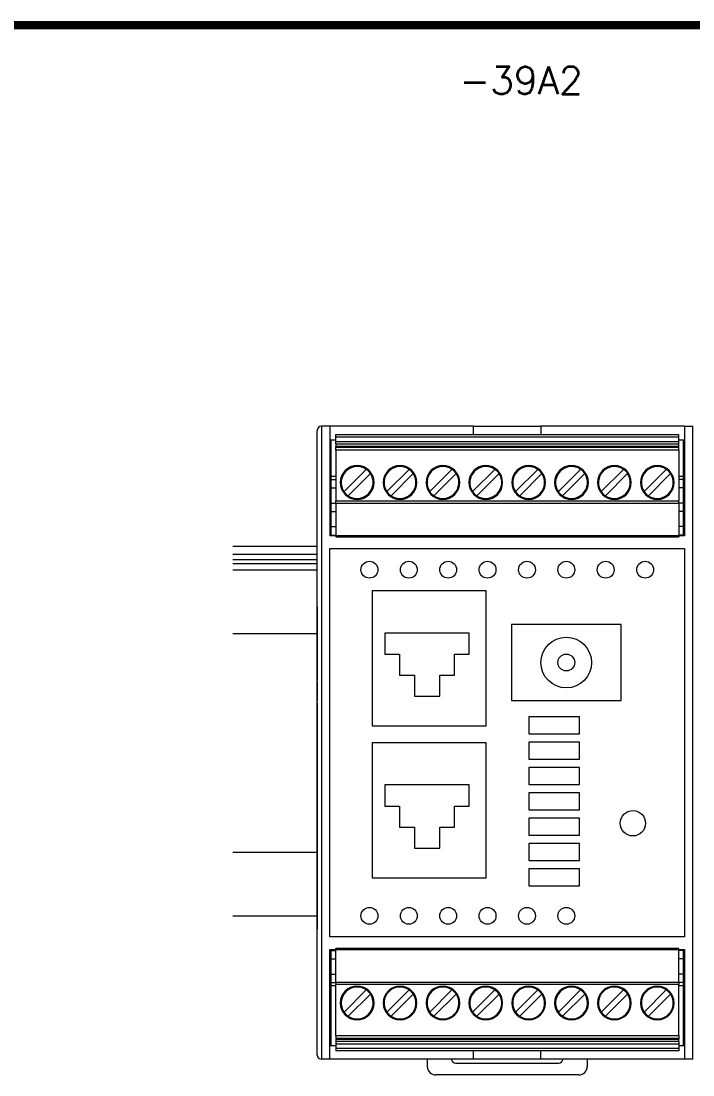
# Model space of a CAD drawing. Extents: x -2993 to 3661, y -4147 to -1441.
# Drawn here: x -2387.7 to -2308.1, y -2703.5 to -2578.7 of the extents above; entities that cross this region are included whole.
import ezdxf
from ezdxf.enums import TextEntityAlignment as Align

# ---------------------------------------------------------------- set-up
doc = ezdxf.new("R2010")
doc.units = 0
doc.header["$LTSCALE"] = 0.1
doc.header["$MEASUREMENT"] = 0
doc.layers.get('0').update_dxf_attribs({"linetype": 'CONTINUOUS'})
doc.layers.add('DIM', color=5, linetype='CONTINUOUS')
doc.styles.get("Standard").update_dxf_attribs({"font": 'simplex.shx'})

msp = doc.modelspace()

# ---------------------------------------------------------------- linework, layer by layer
at = {"color": 7, "linetype": 'Continuous', "lineweight": 13}
for p, q in [((-2351.14, -2626.67), (-2352.14, -2626.67)), ((-2352.14, -2626.67), (-2352.14, -2701.67)), ((-2351.14, -2626.67), (-2351.14, -2639.67)), ((-2334.14, -2626.67), (-2351.14, -2626.67)), ((-2334.14, -2627.67), (-2334.14, -2626.67)), ((-2334.14, -2626.67), (-2326.14, -2626.67)), ((-2309.14, -2626.67), (-2326.14, -2626.67)), ((-2326.14, -2626.67), (-2326.14, -2627.67)), ((-2309.14, -2626.67), (-2309.14, -2639.67)), ((-2309.14, -2626.67), (-2308.14, -2626.67)), ((-2308.14, -2701.67), (-2308.14, -2626.67)), ((-2352.64, -2632.32), (-2352.64, -2627.17)), ((-2352.64, -2632.32), (-2352.64, -2627.17)), ((-2352.64, -2701.17), (-2352.64, -2627.17)), ((-2352.64, -2701.17), (-2352.64, -2627.17)), ((-2352.64, -2701.17), (-2352.64, -2627.17)), ((-2352.64, -2701.17), (-2352.64, -2627.17)), ((-2350.46, -2627.67), (-2309.82, -2627.67)), ((-2350.46, -2627.97), (-2350.46, -2627.67)), ((-2309.82, -2627.97), (-2350.46, -2627.97)), ((-2350.46, -2628.47), (-2350.46, -2627.97)), ((-2309.82, -2627.97), (-2309.82, -2627.67)), ((-2309.82, -2628.47), (-2309.82, -2627.97)), ((-2351.14, -2628.27), (-2350.46, -2628.27)), ((-2351.04, -2628.27), (-2351.04, -2639.37)), ((-2350.46, -2628.47), (-2309.82, -2628.47)), ((-2350.46, -2628.77), (-2350.46, -2628.47)), ((-2350.46, -2628.77), (-2309.82, -2628.77)), ((-2350.46, -2628.77), (-2350.46, -2629.08)), ((-2309.82, -2629.08), (-2350.46, -2629.08)), ((-2350.46, -2629.19), (-2350.46, -2629.08)), ((-2309.82, -2629.19), (-2350.46, -2629.19)), ((-2350.46, -2629.49), (-2350.46, -2629.19)), ((-2309.82, -2628.27), (-2309.14, -2628.27)), ((-2309.82, -2628.77), (-2309.82, -2628.47)), ((-2309.82, -2629.08), (-2309.82, -2628.77)), ((-2309.82, -2629.19), (-2309.82, -2629.08)), ((-2309.82, -2629.49), (-2309.82, -2629.19)), ((-2309.24, -2639.37), (-2309.24, -2628.27)), ((-2309.82, -2629.49), (-2350.46, -2629.49)), ((-2350.46, -2629.49), (-2350.46, -2635.51)), ((-2309.82, -2629.49), (-2309.82, -2635.51)), ((-2349.48, -2634.41), (-2346.85, -2631.78)), ((-2349.48, -2634.41), (-2346.85, -2631.78)), ((-2344.4, -2634.41), (-2341.77, -2631.78)), ((-2339.32, -2634.41), (-2336.69, -2631.78)), ((-2334.24, -2634.41), (-2331.61, -2631.78)), ((-2329.16, -2634.41), (-2326.53, -2631.78)), ((-2324.08, -2634.41), (-2321.45, -2631.78)), ((-2319, -2634.41), (-2316.37, -2631.78)), ((-2313.92, -2634.41), (-2311.29, -2631.78)), ((-2351.04, -2632.57), (-2350.46, -2632.57)), ((-2351.04, -2632.97), (-2350.46, -2632.97)), ((-2346.35, -2632.28), (-2348.98, -2634.91)), ((-2346.35, -2632.28), (-2348.98, -2634.91)), ((-2341.27, -2632.28), (-2343.9, -2634.91)), ((-2336.19, -2632.28), (-2338.82, -2634.91)), ((-2331.11, -2632.28), (-2333.74, -2634.91)), ((-2326.03, -2632.28), (-2328.66, -2634.91)), ((-2320.95, -2632.28), (-2323.58, -2634.91)), ((-2315.87, -2632.28), (-2318.5, -2634.91)), ((-2310.79, -2632.28), (-2313.42, -2634.91)), ((-2309.82, -2632.57), (-2309.24, -2632.57)), ((-2309.24, -2632.97), (-2309.82, -2632.97)), ((-2351.04, -2633.97), (-2350.46, -2633.97)), ((-2309.24, -2633.97), (-2309.82, -2633.97)), ((-2350.46, -2635.51), (-2309.82, -2635.51)), ((-2350.46, -2635.81), (-2350.46, -2635.51)), ((-2309.82, -2635.81), (-2309.82, -2635.51)), ((-2351.04, -2635.77), (-2350.46, -2635.77)), ((-2351.04, -2636.77), (-2350.46, -2636.77)), ((-2309.82, -2635.81), (-2350.46, -2635.81)), ((-2350.46, -2635.81), (-2350.46, -2639.79)), ((-2309.24, -2635.77), (-2309.82, -2635.77)), ((-2309.82, -2635.81), (-2309.82, -2639.79)), ((-2309.24, -2636.77), (-2309.82, -2636.77)), ((-2351.04, -2638.57), (-2350.46, -2638.57)), ((-2309.24, -2638.57), (-2309.82, -2638.57)), ((-2351.14, -2639.37), (-2351.04, -2639.37)), ((-2309.14, -2639.67), (-2351.14, -2639.67)), ((-2351.04, -2639.37), (-2351.04, -2639.67)), ((-2351.04, -2639.57), (-2350.46, -2639.57)), ((-2350.46, -2639.79), (-2309.82, -2639.79)), ((-2309.24, -2639.57), (-2309.82, -2639.57)), ((-2309.24, -2639.37), (-2309.14, -2639.37)), ((-2309.24, -2639.67), (-2309.24, -2639.37)), ((-2362.64, -2640.87), (-2352.64, -2640.87)), ((-2352.64, -2641.85), (-2352.64, -2640.87)), ((-2351.14, -2641.17), (-2309.14, -2641.17)), ((-2351.14, -2687.17), (-2351.14, -2641.17)), ((-2309.14, -2641.17), (-2309.14, -2687.17)), ((-2352.64, -2641.85), (-2362.64, -2641.85)), ((-2362.64, -2642.47), (-2352.64, -2642.47)), ((-2352.64, -2642.97), (-2362.64, -2642.97)), ((-2352.64, -2642.47), (-2352.64, -2641.85)), ((-2352.64, -2642.97), (-2352.64, -2642.47)), ((-2352.64, -2643.67), (-2352.64, -2642.97)), ((-2362.64, -2643.67), (-2352.64, -2643.67)), ((-2352.64, -2651.23), (-2352.64, -2643.67)), ((-2346.14, -2646.17), (-2346.14, -2662.17)), ((-2346.14, -2646.17), (-2346.14, -2662.17)), ((-2332.64, -2646.17), (-2346.14, -2646.17)), ((-2332.64, -2646.17), (-2346.14, -2646.17)), ((-2332.64, -2662.17), (-2332.64, -2646.17)), ((-2332.64, -2662.17), (-2332.64, -2646.17)), ((-2352.64, -2648.07), (-2352.64, -2649.57)), ((-2352.64, -2649.57), (-2352.64, -2651.07)), ((-2316.64, -2650.17), (-2329.64, -2650.17)), ((-2329.64, -2650.17), (-2329.64, -2659.17)), ((-2316.64, -2659.17), (-2316.64, -2650.17)), ((-2362.64, -2651.23), (-2352.64, -2651.23)), ((-2352.64, -2651.07), (-2352.64, -2651.97)), ((-2352.64, -2677.12), (-2352.64, -2651.23)), ((-2344.64, -2651.17), (-2344.64, -2653.67)), ((-2334.64, -2651.17), (-2344.64, -2651.17)), ((-2334.64, -2653.67), (-2334.64, -2651.17)), ((-2352.64, -2651.97), (-2352.64, -2652.89)), ((-2352.64, -2652.89), (-2352.64, -2653.44)), ((-2352.64, -2653.44), (-2352.64, -2653.45)), ((-2352.64, -2653.45), (-2352.64, -2654.97)), ((-2344.64, -2653.67), (-2342.89, -2653.67)), ((-2342.89, -2653.67), (-2342.89, -2656.17)), ((-2336.39, -2656.17), (-2336.39, -2653.67)), ((-2336.39, -2653.67), (-2334.64, -2653.67)), ((-2352.64, -2654.97), (-2352.64, -2655.57)), ((-2352.64, -2655.57), (-2352.64, -2656.77)), ((-2352.64, -2656.92), (-2352.64, -2656.77)), ((-2342.89, -2656.17), (-2341.14, -2656.17)), ((-2341.14, -2656.17), (-2341.14, -2658.67)), ((-2338.14, -2658.67), (-2338.14, -2656.17)), ((-2338.14, -2656.17), (-2336.39, -2656.17)), ((-2352.64, -2656.92), (-2352.64, -2659.22)), ((-2352.64, -2659.45), (-2352.64, -2659.22)), ((-2341.14, -2658.67), (-2338.14, -2658.67)), ((-2329.64, -2659.17), (-2316.64, -2659.17)), ((-2352.64, -2659.45), (-2352.64, -2660.37)), ((-2352.64, -2660.37), (-2352.64, -2661.27)), ((-2352.64, -2661.27), (-2352.64, -2662.77)), ((-2321.59, -2661.11), (-2327.59, -2661.11)), ((-2327.59, -2661.11), (-2327.59, -2663.11)), ((-2321.59, -2663.11), (-2321.59, -2661.11)), ((-2352.64, -2662.77), (-2352.64, -2684.27)), ((-2346.14, -2662.17), (-2332.64, -2662.17)), ((-2346.14, -2662.17), (-2332.64, -2662.17)), ((-2332.64, -2664.17), (-2346.14, -2664.17)), ((-2332.64, -2664.17), (-2346.14, -2664.17)), ((-2346.14, -2664.17), (-2346.14, -2680.17)), ((-2346.14, -2664.17), (-2346.14, -2680.17)), ((-2332.64, -2680.17), (-2332.64, -2664.17)), ((-2332.64, -2680.17), (-2332.64, -2664.17)), ((-2327.59, -2663.11), (-2321.59, -2663.11)), ((-2321.59, -2664.11), (-2327.59, -2664.11)), ((-2327.59, -2664.11), (-2327.59, -2666.11)), ((-2321.59, -2666.11), (-2321.59, -2664.11)), ((-2327.59, -2666.11), (-2321.59, -2666.11)), ((-2321.59, -2667.11), (-2327.59, -2667.11)), ((-2327.59, -2667.11), (-2327.59, -2669.11)), ((-2321.59, -2669.11), (-2321.59, -2667.11)), ((-2334.64, -2669.17), (-2344.64, -2669.17)), ((-2344.64, -2669.17), (-2344.64, -2671.67)), ((-2334.64, -2671.67), (-2334.64, -2669.17)), ((-2327.59, -2669.11), (-2321.59, -2669.11)), ((-2321.59, -2670.11), (-2327.59, -2670.11)), ((-2327.59, -2670.11), (-2327.59, -2672.11)), ((-2321.59, -2672.11), (-2321.59, -2670.11)), ((-2344.64, -2671.67), (-2342.89, -2671.67)), ((-2342.89, -2671.67), (-2342.89, -2674.17)), ((-2336.39, -2674.17), (-2336.39, -2671.67)), ((-2336.39, -2671.67), (-2334.64, -2671.67)), ((-2327.59, -2672.11), (-2321.59, -2672.11)), ((-2342.89, -2674.17), (-2341.14, -2674.17)), ((-2341.14, -2674.17), (-2341.14, -2676.67)), ((-2338.14, -2676.67), (-2338.14, -2674.17)), ((-2338.14, -2674.17), (-2336.39, -2674.17)), ((-2321.59, -2673.11), (-2327.59, -2673.11)), ((-2327.59, -2673.11), (-2327.59, -2675.11)), ((-2321.59, -2675.11), (-2321.59, -2673.11)), ((-2352.64, -2701.17), (-2352.64, -2674.67)), ((-2352.64, -2701.17), (-2352.64, -2674.67)), ((-2352.64, -2675.89), (-2352.64, -2674.87)), ((-2327.59, -2675.11), (-2321.59, -2675.11)), ((-2341.14, -2676.67), (-2338.14, -2676.67)), ((-2321.59, -2676.11), (-2327.59, -2676.11)), ((-2327.59, -2676.11), (-2327.59, -2678.11)), ((-2321.59, -2678.11), (-2321.59, -2676.11)), ((-2362.64, -2677.12), (-2352.64, -2677.12)), ((-2352.64, -2684.67), (-2352.64, -2677.12)), ((-2327.59, -2678.11), (-2321.59, -2678.11)), ((-2321.59, -2679.11), (-2327.59, -2679.11)), ((-2327.59, -2679.11), (-2327.59, -2681.11)), ((-2321.59, -2681.11), (-2321.59, -2679.11)), ((-2352.64, -2691.37), (-2352.64, -2680.27)), ((-2346.14, -2680.17), (-2332.64, -2680.17)), ((-2346.14, -2680.17), (-2332.64, -2680.17)), ((-2327.59, -2681.11), (-2321.59, -2681.11)), ((-2352.64, -2684.27), (-2352.64, -2686.27)), ((-2362.64, -2684.67), (-2352.64, -2684.67)), ((-2309.14, -2687.17), (-2351.14, -2687.17)), ((-2351.14, -2688.67), (-2309.14, -2688.67)), ((-2351.14, -2701.67), (-2351.14, -2688.67)), ((-2351.04, -2688.97), (-2351.14, -2688.97)), ((-2351.04, -2688.67), (-2351.04, -2688.97)), ((-2351.04, -2688.77), (-2350.46, -2688.77)), ((-2351.04, -2688.97), (-2351.04, -2700.07)), ((-2309.82, -2688.55), (-2350.46, -2688.55)), ((-2350.46, -2692.53), (-2350.46, -2688.55)), ((-2309.82, -2692.53), (-2309.82, -2688.55)), ((-2309.24, -2688.77), (-2309.82, -2688.77)), ((-2309.24, -2688.97), (-2309.24, -2688.67)), ((-2309.14, -2688.97), (-2309.24, -2688.97)), ((-2309.24, -2700.07), (-2309.24, -2688.97)), ((-2309.14, -2688.67), (-2309.14, -2701.67)), ((-2351.04, -2689.77), (-2350.46, -2689.77)), ((-2309.24, -2689.77), (-2309.82, -2689.77)), ((-2352.64, -2692.57), (-2352.64, -2691.37)), ((-2351.04, -2691.57), (-2350.46, -2691.57)), ((-2309.24, -2691.57), (-2309.82, -2691.57)), ((-2351.04, -2692.57), (-2350.46, -2692.57)), ((-2350.46, -2692.97), (-2351.04, -2692.97)), ((-2350.46, -2692.53), (-2309.82, -2692.53)), ((-2350.46, -2692.53), (-2350.46, -2692.83)), ((-2309.82, -2692.83), (-2350.46, -2692.83)), ((-2350.46, -2698.85), (-2350.46, -2692.83)), ((-2309.82, -2692.53), (-2309.82, -2692.83)), ((-2309.24, -2692.57), (-2309.82, -2692.57)), ((-2309.82, -2698.85), (-2309.82, -2692.83)), ((-2309.24, -2692.97), (-2309.82, -2692.97)), ((-2349.48, -2696.07), (-2346.85, -2693.44)), ((-2346.35, -2693.94), (-2348.98, -2696.57)), ((-2344.4, -2696.07), (-2341.77, -2693.44)), ((-2341.27, -2693.94), (-2343.9, -2696.57)), ((-2339.32, -2696.07), (-2336.69, -2693.44)), ((-2336.19, -2693.94), (-2338.82, -2696.57)), ((-2334.24, -2696.07), (-2331.61, -2693.44)), ((-2331.11, -2693.94), (-2333.74, -2696.57)), ((-2329.16, -2696.07), (-2326.53, -2693.44)), ((-2326.03, -2693.94), (-2328.66, -2696.57)), ((-2324.08, -2696.07), (-2321.45, -2693.44)), ((-2320.95, -2693.94), (-2323.58, -2696.57)), ((-2319, -2696.07), (-2316.37, -2693.44)), ((-2315.87, -2693.94), (-2318.5, -2696.57)), ((-2313.92, -2696.07), (-2311.29, -2693.44)), ((-2310.79, -2693.94), (-2313.42, -2696.57)), ((-2350.46, -2698.85), (-2309.82, -2698.85)), ((-2350.46, -2698.85), (-2350.46, -2699.15)), ((-2350.46, -2699.15), (-2309.82, -2699.15)), ((-2350.46, -2699.15), (-2350.46, -2699.27)), ((-2309.82, -2698.85), (-2309.82, -2699.15)), ((-2309.82, -2699.15), (-2309.82, -2699.27)), ((-2350.46, -2700.07), (-2351.14, -2700.07)), ((-2350.46, -2699.27), (-2309.82, -2699.27)), ((-2350.46, -2699.27), (-2350.46, -2699.58)), ((-2309.82, -2699.58), (-2350.46, -2699.58)), ((-2350.46, -2699.58), (-2350.46, -2699.88)), ((-2309.82, -2699.88), (-2350.46, -2699.88)), ((-2350.46, -2699.88), (-2350.46, -2700.37)), ((-2350.46, -2700.37), (-2309.82, -2700.37)), ((-2350.46, -2700.37), (-2350.46, -2700.67)), ((-2309.82, -2699.58), (-2309.82, -2699.27)), ((-2309.82, -2699.58), (-2309.82, -2699.88)), ((-2309.82, -2699.88), (-2309.82, -2700.37)), ((-2309.14, -2700.07), (-2309.82, -2700.07)), ((-2309.82, -2700.37), (-2309.82, -2700.67)), ((-2351.14, -2701.67), (-2352.14, -2701.67)), ((-2334.14, -2701.67), (-2351.14, -2701.67)), ((-2309.82, -2700.67), (-2350.46, -2700.67)), ((-2339.61, -2701.67), (-2339.61, -2702.52)), ((-2334.14, -2701.67), (-2334.14, -2700.67)), ((-2326.14, -2701.67), (-2334.14, -2701.67)), ((-2326.14, -2701.67), (-2326.14, -2700.67)), ((-2309.14, -2701.67), (-2326.14, -2701.67)), ((-2320.66, -2701.67), (-2320.66, -2702.52)), ((-2308.14, -2701.67), (-2309.14, -2701.67)), ((-2336.24, -2702.12), (-2324.04, -2702.12)), ((-2321.66, -2703.52), (-2338.61, -2703.52))]:
    msp.add_line(p, q, dxfattribs=at)
for centre, radius in [((-2346.47, -2643.67), 1), ((-2341.8, -2643.67), 1), ((-2337.14, -2643.67), 1), ((-2332.47, -2643.67), 1), ((-2327.8, -2643.67), 1), ((-2323.14, -2643.67), 1), ((-2318.47, -2643.67), 1), ((-2313.8, -2643.67), 1), ((-2323.14, -2654.67), 3), ((-2323.14, -2654.67), 1), ((-2315.25, -2673.71), 1.5), ((-2346.47, -2684.67), 1), ((-2341.8, -2684.67), 1), ((-2337.14, -2684.67), 1), ((-2332.47, -2684.67), 1), ((-2327.8, -2684.67), 1), ((-2323.14, -2684.67), 1)]:
    msp.add_circle(centre, radius, dxfattribs=at)
for centre, radius, start, end in [((-2352.14, -2627.17), 0.5, 90.0002, 179.9998), ((-2347.92, -2633.34), 2, 90, 270), ((-2347.92, -2633.34), 1.89, 55.6634, 135), ((-2347.92, -2633.34), 1.89, 55.6634, 135), ((-2347.92, -2633.34), 2, 270, 90), ((-2347.92, -2633.34), 2, 270, 90), ((-2347.92, -2633.34), 1.89, 34.3365, 55.6635), ((-2347.92, -2633.34), 1.89, 34.3365, 55.6635), ((-2342.84, -2633.34), 2, 90, 270), ((-2342.84, -2633.34), 1.89, 55.6634, 135), ((-2342.84, -2633.34), 2, 270, 90), ((-2342.84, -2633.34), 1.89, 34.3365, 55.6635), ((-2337.76, -2633.34), 2, 90, 270), ((-2337.76, -2633.34), 1.89, 55.6634, 135), ((-2337.76, -2633.34), 2, 270, 90), ((-2337.76, -2633.34), 1.89, 34.3365, 55.6635), ((-2332.68, -2633.34), 2, 90, 270), ((-2332.68, -2633.34), 1.89, 55.6634, 135), ((-2332.68, -2633.34), 2, 270, 90), ((-2332.68, -2633.34), 1.89, 34.3365, 55.6635), ((-2327.6, -2633.34), 2, 90, 270), ((-2327.6, -2633.34), 1.89, 55.6634, 135), ((-2327.6, -2633.34), 2, 270, 90), ((-2327.6, -2633.34), 1.89, 34.3365, 55.6635), ((-2322.52, -2633.34), 2, 90, 270), ((-2322.52, -2633.34), 1.89, 55.6634, 135), ((-2322.52, -2633.34), 2, 270, 90), ((-2322.52, -2633.34), 1.89, 34.3365, 55.6635), ((-2317.44, -2633.34), 2, 90, 270), ((-2317.44, -2633.34), 1.89, 55.6634, 135), ((-2317.44, -2633.34), 2, 270, 90), ((-2317.44, -2633.34), 1.89, 34.3365, 55.6635), ((-2312.36, -2633.34), 2, 90, 270), ((-2312.36, -2633.34), 1.89, 55.6634, 135), ((-2312.36, -2633.34), 2, 270, 90), ((-2312.36, -2633.34), 1.89, 34.3365, 55.6635), ((-2347.92, -2633.34), 1.89, 135, 214.3366), ((-2347.92, -2633.34), 1.89, 315, 34.3366), ((-2347.92, -2633.34), 1.89, 315, 34.3366), ((-2342.84, -2633.34), 1.89, 135, 214.3366), ((-2342.84, -2633.34), 1.89, 315, 34.3366), ((-2337.76, -2633.34), 1.89, 135, 214.3366), ((-2337.76, -2633.34), 1.89, 315, 34.3366), ((-2332.68, -2633.34), 1.89, 135, 214.3366), ((-2332.68, -2633.34), 1.89, 315, 34.3366), ((-2327.6, -2633.34), 1.89, 135, 214.3366), ((-2327.6, -2633.34), 1.89, 315, 34.3366), ((-2322.52, -2633.34), 1.89, 135, 214.3366), ((-2322.52, -2633.34), 1.89, 315, 34.3366), ((-2317.44, -2633.34), 1.89, 135, 214.3366), ((-2317.44, -2633.34), 1.89, 315, 34.3366), ((-2312.36, -2633.34), 1.89, 135, 214.3366), ((-2312.36, -2633.34), 1.89, 315, 34.3366), ((-2347.92, -2633.34), 1.89, 214.3365, 235.6635), ((-2347.92, -2633.34), 1.89, 235.6634, 315), ((-2342.84, -2633.34), 1.89, 214.3365, 235.6635), ((-2342.84, -2633.34), 1.89, 235.6634, 315), ((-2337.76, -2633.34), 1.89, 214.3365, 235.6635), ((-2337.76, -2633.34), 1.89, 235.6634, 315), ((-2332.68, -2633.34), 1.89, 214.3365, 235.6635), ((-2332.68, -2633.34), 1.89, 235.6634, 315), ((-2327.6, -2633.34), 1.89, 214.3365, 235.6635), ((-2327.6, -2633.34), 1.89, 235.6634, 315), ((-2322.52, -2633.34), 1.89, 214.3365, 235.6635), ((-2322.52, -2633.34), 1.89, 235.6634, 315), ((-2317.44, -2633.34), 1.89, 214.3365, 235.6635), ((-2317.44, -2633.34), 1.89, 235.6634, 315), ((-2312.36, -2633.34), 1.89, 214.3365, 235.6635), ((-2312.36, -2633.34), 1.89, 235.6634, 315), ((-2347.92, -2695), 2, 90, 270), ((-2347.92, -2695), 2, 270, 90), ((-2342.84, -2695), 2, 90, 270), ((-2342.84, -2695), 2, 270, 90), ((-2337.76, -2695), 2, 90, 270), ((-2337.76, -2695), 2, 270, 90), ((-2332.68, -2695), 2, 90, 270), ((-2332.68, -2695), 2, 270, 90), ((-2327.6, -2695), 2, 90, 270), ((-2327.6, -2695), 2, 270, 90), ((-2322.52, -2695), 2, 90, 270), ((-2322.52, -2695), 2, 270, 90), ((-2317.44, -2695), 2, 90, 270), ((-2317.44, -2695), 2, 270, 90), ((-2312.36, -2695), 2, 90, 270), ((-2312.36, -2695), 2, 270, 90), ((-2347.92, -2695), 1.89, 135, 214.3366), ((-2347.92, -2695), 1.89, 55.6634, 135), ((-2347.92, -2695), 1.89, 34.3365, 55.6635), ((-2347.92, -2695), 1.89, 315, 34.3366), ((-2342.84, -2695), 1.89, 135, 214.3366), ((-2342.84, -2695), 1.89, 55.6634, 135), ((-2342.84, -2695), 1.89, 34.3365, 55.6635), ((-2342.84, -2695), 1.89, 315, 34.3366), ((-2337.76, -2695), 1.89, 135, 214.3366), ((-2337.76, -2695), 1.89, 55.6634, 135), ((-2337.76, -2695), 1.89, 34.3365, 55.6635), ((-2337.76, -2695), 1.89, 315, 34.3366), ((-2332.68, -2695), 1.89, 135, 214.3366), ((-2332.68, -2695), 1.89, 55.6634, 135), ((-2332.68, -2695), 1.89, 34.3365, 55.6635), ((-2332.68, -2695), 1.89, 315, 34.3366), ((-2327.6, -2695), 1.89, 135, 214.3366), ((-2327.6, -2695), 1.89, 55.6634, 135), ((-2327.6, -2695), 1.89, 34.3365, 55.6635), ((-2327.6, -2695), 1.89, 315, 34.3366), ((-2322.52, -2695), 1.89, 135, 214.3366), ((-2322.52, -2695), 1.89, 55.6634, 135), ((-2322.52, -2695), 1.89, 34.3365, 55.6635), ((-2322.52, -2695), 1.89, 315, 34.3366), ((-2317.44, -2695), 1.89, 135, 214.3366), ((-2317.44, -2695), 1.89, 55.6634, 135), ((-2317.44, -2695), 1.89, 34.3365, 55.6635), ((-2317.44, -2695), 1.89, 315, 34.3366), ((-2312.36, -2695), 1.89, 135, 214.3366), ((-2312.36, -2695), 1.89, 55.6634, 135), ((-2312.36, -2695), 1.89, 34.3365, 55.6635), ((-2312.36, -2695), 1.89, 315, 34.3366), ((-2347.92, -2695), 1.89, 214.3365, 235.6635), ((-2347.92, -2695), 1.89, 235.6634, 315), ((-2342.84, -2695), 1.89, 214.3365, 235.6635), ((-2342.84, -2695), 1.89, 235.6634, 315), ((-2337.76, -2695), 1.89, 214.3365, 235.6635), ((-2337.76, -2695), 1.89, 235.6634, 315), ((-2332.68, -2695), 1.89, 214.3365, 235.6635), ((-2332.68, -2695), 1.89, 235.6634, 315), ((-2327.6, -2695), 1.89, 214.3365, 235.6635), ((-2327.6, -2695), 1.89, 235.6634, 315), ((-2322.52, -2695), 1.89, 214.3365, 235.6635), ((-2322.52, -2695), 1.89, 235.6634, 315), ((-2317.44, -2695), 1.89, 214.3365, 235.6635), ((-2317.44, -2695), 1.89, 235.6634, 315), ((-2312.36, -2695), 1.89, 214.3365, 235.6635), ((-2312.36, -2695), 1.89, 235.6634, 315), ((-2352.14, -2701.17), 0.5, 180.0002, 270), ((-2336.24, -2701.62), 0.5, 185.7392, 269.9999), ((-2324.04, -2701.62), 0.5, 270.0001, 354.2608), ((-2338.61, -2702.52), 1, 180.0004, 270), ((-2321.66, -2702.52), 1, 270.0001, 359.9999)]:
    msp.add_arc(centre, radius, start, end, dxfattribs=at)
at = {"layer": 'DIM', "lineweight": 13}
msp.add_line((-1782.6, -2579.17), (-2752.6, -2579.17), dxfattribs=at)
at = {"layer": 'DIM', "lineweight": 13, "const_width": 1}
msp.add_lwpolyline([(-2752.6, -2579.17), (-1782.6, -2579.17)], dxfattribs=at)

# ---------------------------------------------------------------- texts
at = {"lineweight": 13}
msp.add_text('-39A2', height=3.281, dxfattribs=at).set_placement((-2328.5, -2587.34), align=Align.CENTER)

doc.saveas('drawing.dxf')
